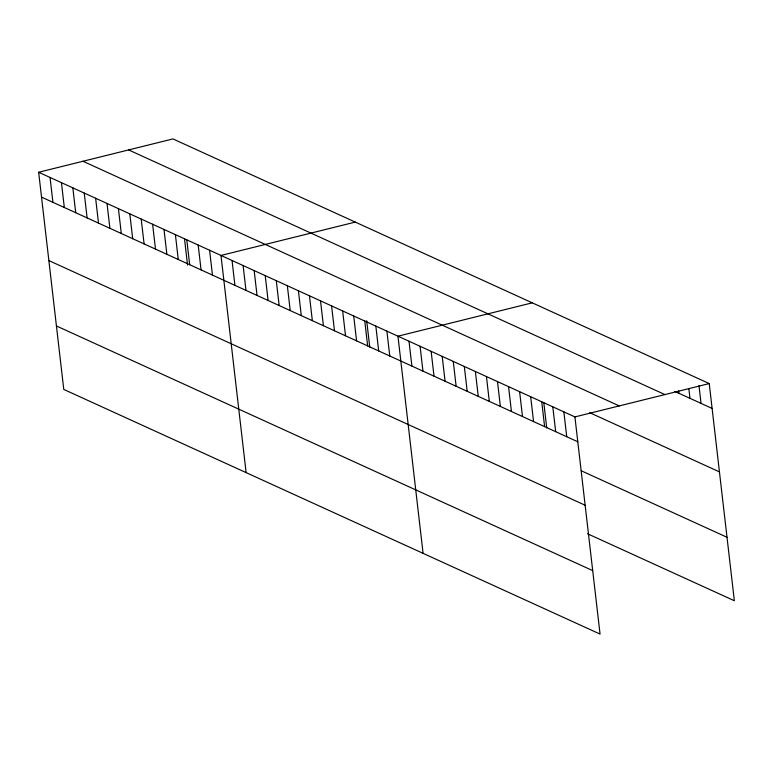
<?xml version="1.0" encoding="UTF-8"?>
<svg xmlns="http://www.w3.org/2000/svg" width="773" height="773" viewBox="0 0 773 773"><rect width="100%" height="100%" fill="white"/><g stroke="black" fill="none" stroke-linecap="round" stroke-linejoin="round"><path stroke-width="1.16" d="M38.65 172.263L574.919 416.918L600.051 634.082L63.773 389.428L38.65 172.263L172.949 138.918L709.228 383.572L734.35 600.737L587.548 533.766M355.28 222.093L220.981 255.448L246.114 472.612M532.249 302.832L397.95 336.187L423.082 553.352M574.919 416.918L709.228 383.572M674.897 391.447L712.097 408.424M128.627 149.923L664.906 394.578M82.972 161.257L619.241 405.912M589.731 412.705L719.441 471.888M41.529 197.115L577.798 441.769M581.209 470.757L727.007 537.274M48.873 260.578L585.142 505.233M56.439 325.964L592.707 570.619M698.985 385.621L701.034 403.371M688.878 388.858L689.98 398.327M678.646 390.916L678.916 393.283M563.865 411.874L566.735 436.726M552.801 406.83L555.681 431.682M543.796 402.617L546.724 427.856M541.738 401.786L544.617 426.628M530.684 396.733L533.554 421.585M519.62 391.689L522.49 416.541M508.557 386.645L511.436 411.497M497.503 381.601L500.373 406.443M486.439 376.548L489.309 401.4M475.376 371.504L478.255 396.356M464.312 366.46L467.192 391.312M453.258 361.416L456.128 386.268M442.195 356.363L445.074 381.215M431.131 351.319L434.011 376.171M420.077 346.275L422.947 371.127M409.014 341.231L411.893 366.083M386.896 331.134L389.766 355.986M375.833 326.09L378.702 350.942M366.692 320.737L369.745 347.116M364.769 321.046L367.648 345.898M353.705 316.002L356.585 340.845M342.652 310.949L345.521 335.801M331.588 305.905L334.467 330.757M320.524 300.861L323.404 325.713M309.471 295.817L312.34 320.669M298.407 290.774L301.286 315.616M287.343 285.72L290.223 310.572M276.29 280.676L279.159 305.528M265.226 275.632L268.096 300.484M254.162 270.589L257.042 295.431M243.109 265.535L245.978 290.387M232.045 260.491L234.915 285.343M209.589 250.249L212.459 275.101M198.188 245.051L201.067 269.903M186.795 239.852L189.675 264.704M184.496 238.702L187.549 265.081M175.403 234.654L178.273 259.506M164.002 229.455L166.881 254.298M152.61 224.257L155.479 249.099M141.208 219.059L144.087 243.901M129.816 213.85L132.695 238.702M118.424 208.652L121.293 233.504M107.022 203.454L109.901 228.306M95.63 198.255L98.5 223.107M84.238 193.057L87.107 217.909M72.836 187.858L75.715 212.71M61.444 182.66L64.314 207.512M50.042 177.461L52.922 202.313"/></g></svg>
